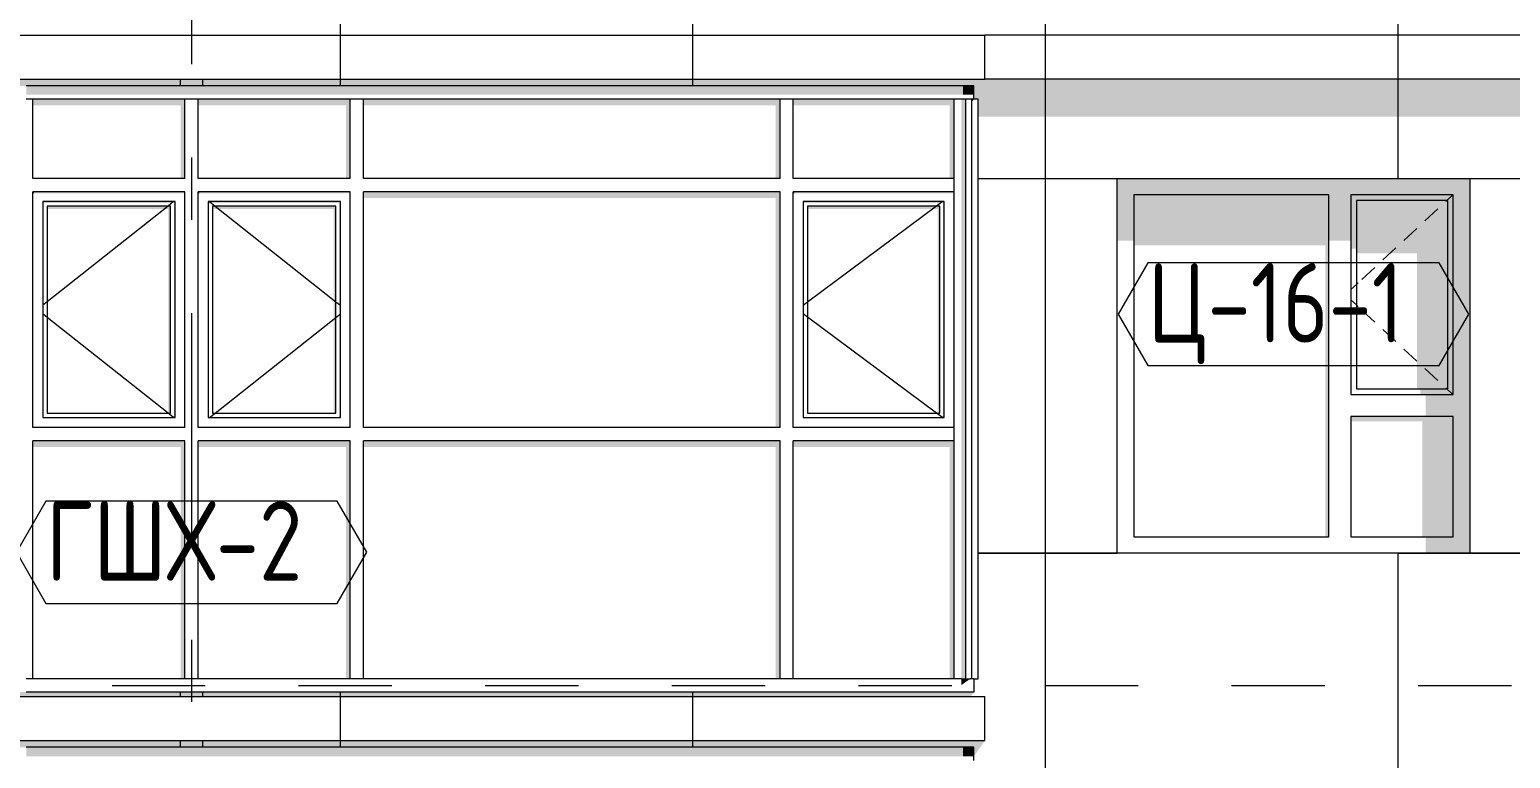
# Model space of a CAD drawing. Header units: millimetres. Extents: x 18162 to 7085488, y 72188 to 247925.
# Drawn here: x 4832705 to 4839423, y 124506 to 127812 of the extents above; entities that cross this region are included whole.
import ezdxf
from ezdxf.enums import TextEntityAlignment as Align

# ---------------------------------------------------------------- set-up
doc = ezdxf.new("R2010")
doc.units = ezdxf.units.MM
doc.header["$MEASUREMENT"] = 0
doc.linetypes.add('Dashed', pattern=[423.333333, 211.666667, -211.666667])
doc.linetypes.add('Double Dashed', pattern=[1093.611073, 529.166651, -211.666656, 141.111112, -211.666656])
for name, color, linetype in [('Archicad Windows', 7, 'Continuous'), ('Finish - Wall', 7, 'Continuous'), ('Structural - Bearing', 7, 'Continuous'), ('Structural - Grid', 7, 'Continuous')]:
    doc.layers.add(name, color=color, linetype=linetype)
doc.styles.add('GENERATED_STYLE_3', font='', dxfattribs={"width": 0.8})
doc.styles.get('GENERATED_STYLE_3').set_extended_font_data('ISOCPEUR MON')
doc.dimstyles.new('GENERATED_STYLE__15', dxfattribs={"dimtxt": 440.00001, "dimasz": 228, "dimexe": 0.18, "dimexo": 150, "dimgap": 0, "dimtad": 1, "dimdec": 0, "dimzin": 0, "dimdsep": 46, "dimtxsty": 'GENERATED_STYLE_3', "dimblk": 'ARROWHEAD_2', "dimblk1": 'ARROWHEAD_2', "dimblk2": 'ARROWHEAD_2', "dimcen": 0.09, "dimclrd": 13, "dimclre": 13, "dimclrt": 13, "dimadec": 0, "dimazin": 0, "dimtfac": 1, "dimtdec": 4, "dimtmove": 0, "dimatfit": 3, "dimfxl": 1, "dimtolj": 1, "dimtzin": 0, "dimarcsym": 0})

# ---------------------------------------------------------------- blocks, each defined once
blk = doc.blocks.new('*X1915', base_point=(4860813, 82836.7))
at = {"layer": 'Structural - Bearing', "color": 8, "linetype": 'Continuous', "lineweight": 13}
for p, q in [((4837313, 124736.7), (4837313, 122436.7)), ((4838913, 124736.7), (4838913, 124136.7)), ((4834113, 124586.7), (4834113, 124556.7)), ((4835713, 124586.7), (4835713, 124556.7)), ((4837009, 124136.7), (4837313, 124136.7)), ((4837313, 124136.7), (4837639.5, 124136.7)), ((4839239.5, 124136.7), (4840013, 124136.7)), ((4840013, 124136.7), (4840289.5, 124136.7)), ((4837313, 122436.7), (4837009, 122436.7)), ((4837009, 122436.7), (4837313, 122436.7)), ((4837313, 122436.7), (4837639.5, 122436.7)), ((4837313, 122436.7), (4837313, 121836.7)), ((4837639.5, 122436.7), (4837313, 122436.7)), ((4838913, 122436.7), (4840013, 122436.7)), ((4838913, 122436.7), (4838913, 121836.7)), ((4840013, 122436.7), (4839239.5, 122436.7)), ((4840289.5, 122436.7), (4840013, 122436.7)), ((4840013, 122436.7), (4840289.5, 122436.7)), ((4837313, 121836.7), (4837313, 121786.7)), ((4838913, 121836.7), (4838913, 121786.7)), ((4834113, 121806.7), (4834113, 121786.7)), ((4835713, 121806.7), (4835713, 121786.7))]:
    blk.add_line(p, q, dxfattribs=at)
blk = doc.blocks.new('*X1929', base_point=(4860813, 82836.7))
at = {"layer": 'Structural - Bearing', "color": 8, "linetype": 'Continuous', "lineweight": 13}
for p, q in [((4834113, 127586.7), (4834113, 127556.7)), ((4835713, 127586.7), (4835713, 127556.7)), ((4837313, 127586.7), (4837313, 125436.7)), ((4838913, 127586.7), (4838913, 127136.7)), ((4837009, 127136.7), (4837313, 127136.7)), ((4837313, 127136.7), (4837639.5, 127136.7)), ((4839239.5, 127136.7), (4840013, 127136.7)), ((4840013, 127136.7), (4840289.5, 127136.7)), ((4837313, 125436.7), (4837009, 125436.7)), ((4837009, 125436.7), (4837313, 125436.7)), ((4837313, 125436.7), (4837639.5, 125436.7)), ((4837313, 125436.7), (4837313, 124836.7)), ((4837639.5, 125436.7), (4837313, 125436.7)), ((4838913, 125436.7), (4840013, 125436.7)), ((4838913, 125436.7), (4838913, 124836.7)), ((4840013, 125436.7), (4839239.5, 125436.7)), ((4840289.5, 125436.7), (4840013, 125436.7)), ((4840013, 125436.7), (4840289.5, 125436.7)), ((4834113, 124806.7), (4834113, 124786.7)), ((4835713, 124806.7), (4835713, 124786.7)), ((4837313, 124836.7), (4837313, 124736.7)), ((4838913, 124836.7), (4838913, 124736.7))]:
    blk.add_line(p, q, dxfattribs=at)
blk = doc.blocks.new('*X1934', base_point=(4860813, 82836.7))
at = {"layer": 'Structural - Bearing', "color": 7, "linetype": 'Continuous', "lineweight": 9}
for p, q in [((4830913, 124786.7), (4830913, 124586.7)), ((4832513, 124786.7), (4832513, 124586.7)), ((4834113, 124786.7), (4834113, 124586.7)), ((4835713, 124786.7), (4835713, 124586.7))]:
    blk.add_line(p, q, dxfattribs=at)
blk = doc.blocks.new('*X1939', base_point=(4860813, 82836.7))
at = {"layer": 'Structural - Bearing', "color": 8, "linetype": 'Continuous', "lineweight": 13}
for p, q in [((4837313, 127786.7), (4837313, 127586.7)), ((4838913, 127786.7), (4838913, 127586.7))]:
    blk.add_line(p, q, dxfattribs=at)
blk = doc.blocks.new('*X1944', base_point=(4860813, 82836.7))
at = {"layer": 'Structural - Bearing', "color": 8, "linetype": 'Continuous', "lineweight": 13}
for p, q in [((4830913, 127786.7), (4830913, 127586.7)), ((4832513, 127786.7), (4832513, 127586.7)), ((4834113, 127786.7), (4834113, 127586.7)), ((4835713, 127786.7), (4835713, 127586.7))]:
    blk.add_line(p, q, dxfattribs=at)
blk = doc.blocks.new('*X1951', base_point=(4860813, 82836.7))
at = {"layer": 'Structural - Bearing', "color": 7, "linetype": 'Continuous', "lineweight": 9}
for p, q in [((4834113, 127836.7), (4834113, 127786.7)), ((4835713, 127836.7), (4835713, 127786.7)), ((4837313, 127836.7), (4837313, 127786.7)), ((4838913, 127836.7), (4838913, 127786.7))]:
    blk.add_line(p, q, dxfattribs=at)
blk = doc.blocks.new('*D2092', base_point=(4860813, 82836.7))
at = {"color": 12, "linetype": 'Continuous', "lineweight": 35}
for p, q in [((4843830.5, 133200.1), (4843530.5, 133373.3)), ((4843530.5, 127873.3), (4843830.5, 127700.1))]:
    blk.add_line(p, q, dxfattribs=at)
at = {"color": 13, "linetype": 'Continuous', "lineweight": 13}
for p, q in [((4843680.5, 133286.7), (4843680.5, 133433.4)), ((4843905.5, 133286.7), (4829939.5, 133286.7)), ((4843680.5, 127786.7), (4843680.5, 133286.7)), ((4843905.5, 127786.7), (4840559.9, 127786.7))]:
    blk.add_line(p, q, dxfattribs=at)
at = {"color": 13, "lineweight": 13, "insert": (4843808, 129983.4), "char_height": 440, "attachment_point": 7, "rotation": 90, "style": 'GENERATED_STYLE_3'}
blk.add_mtext('\\A1;{\\pql;\\fISOCPEUR MON|b0|i0|c0|p0;\\W0.800000;5,500}', dxfattribs=at)
blk = doc.blocks.new('ARROWHEAD_2')
at = {"color": 0, "linetype": 'Continuous', "lineweight": 0}
for p, q in [((-0.378, -0.655), (0.378, 0.655)), ((0, 0), (-1, 0))]:
    blk.add_line(p, q, dxfattribs=at)
blk = doc.blocks.new('*D2094', base_point=(4860813, 82836.7))
at = {"color": 12, "linetype": 'Continuous', "lineweight": 35}
for p, q in [((4844730.9, 133200.1), (4844430.9, 133373.3)), ((4844430.9, 82823.3), (4844730.9, 82650.1))]:
    blk.add_line(p, q, dxfattribs=at)
at = {"color": 13, "linetype": 'Continuous', "lineweight": 13}
for p, q in [((4844580.9, 133286.7), (4844580.9, 133433.4)), ((4844805.9, 133286.7), (4829939.5, 133286.7)), ((4844580.9, 82736.7), (4844580.9, 133286.7))]:
    blk.add_line(p, q, dxfattribs=at)
at = {"color": 13, "lineweight": 13, "insert": (4844708.4, 107335.5), "char_height": 440, "attachment_point": 7, "rotation": 90, "style": 'GENERATED_STYLE_3'}
blk.add_mtext('\\A1;{\\pql;\\fISOCPEUR MON|b0|i0|c0|p0;\\W0.800000;50,550}', dxfattribs=at)
blk = doc.blocks.new('Label_64_3', base_point=(4838439.5, 126286.7))
at = {"color": 13, "linetype": 'Continuous', "lineweight": 13, "flags": 128}
blk.add_lwpolyline([(4837644.4, 126520.9), (4837778.5, 126288.7), (4839100.6, 126288.7), (4839234.7, 126520.9), (4839100.6, 126753.2), (4837778.5, 126753.2)], close=True, dxfattribs=at)
at = {"color": 13, "lineweight": 13, "insert": (4837778.5, 126752.5), "char_height": 360, "attachment_point": 1, "style": 'GENERATED_STYLE_3'}
blk.add_mtext('\\A1;{\\pql;\\pt0,253000;\\fISOCPEUR MON|b0|i0|c0|p0;\\W0.800000;Ц-16-1\\fISOCPEUR MON|b0|i0|c0|p0;\\W0.800000;\\A1{\\H.66x;\\S^  ;}\\fISOCPEUR MON|b0|i0|c0|p0;\\W0.800000;\\fISOCPEUR MON|b0|i0|c0|p0;\\W0.800000;\\A1{\\H.66x;\\S^  ;}\\fISOCPEUR MON|b0|i0|c0|p0;\\W0.800000; \\fISOCPEUR MON|b0|i0|c0|p0;\\W0.800000;\\fISOCPEUR MON|b0|i0|c0|p0;\\W0.800000;\\fISOCPEUR MON|b0|i0|c0|p0;\\W0.800000;\\fISOCPEUR MON|b0|i0|c0|p0;\\W0.800000;\\fISOCPEUR MON|b0|i0|c0|p0;\\W0.800000;\\fISOCPEUR MON|b0|i0|c0|p0;\\W0.800000;\\fISOCPEUR MON|b0|i0|c0|p0;\\W0.800000;\\fISOCPEUR MON|b0|i0|c0|p0;\\W0.800000;\\fISOCPEUR MON|b0|i0|c0|p0;\\W0.800000;\\fISOCPEUR MON|b0|i0|c0|p0;\\W0.800000;\\fISOCPEUR MON|b0|i0|c0|p0;\\W0.800000;\\fISOCPEUR MON|b0|i0|c0|p0;\\W0.800000;\\fISOCPEUR MON|b0|i0|c0|p0;\\W0.800000;\\fISOCPEUR MON|b0|i0|c0|p0;\\W0.800000;\\fISOCPEUR MON|b0|i0|c0|p0;\\W0.800000;\\fISOCPEUR MON|b0|i0|c0|p0;\\W0.800000;\\fISOCPEUR MON|b0|i0|c0|p0;\\W0.800000;\\fISOCPEUR MON|b0|i0|c0|p0;\\W0.800000;\\fISOCPEUR MON|b0|i0|c0|p0;\\W0.800000;\\fISOCPEUR MON|b0|i0|c0|p0;\\W0.800000;\\fISOCPEUR MON|b0|i0|c0|p0;\\W0.800000;\\fISOCPEUR MON|b0|i0|c0|p0;\\W0.800000;\\fISOCPEUR MON|b0|i0|c0|p0;\\W0.800000;\\fISOCPEUR MON|b0|i0|c0|p0;\\W0.800000;\\fISOCPEUR MON|b0|i0|c0|p0;\\W0.800000;\\fISOCPEUR MON|b0|i0|c0|p0;\\W0.800000;\\fISOCPEUR MON|b0|i0|c0|p0;\\W0.800000;\\fISOCPEUR MON|b0|i0|c0|p0;\\W0.800000;\\fISOCPEUR MON|b0|i0|c0|p0;\\W0.800000;\\fISOCPEUR MON|b0|i0|c0|p0;\\W0.800000;\\fISOCPEUR MON|b0|i0|c0|p0;\\W0.800000;\\fISOCPEUR MON|b0|i0|c0|p0;\\W0.800000;\\fISOCPEUR MON|b0|i0|c0|p0;\\W0.800000;\\fISOCPEUR MON|b0|i0|c0|p0;\\W0.800000;\\fISOCPEUR MON|b0|i0|c0|p0;\\W0.800000;\\fISOCPEUR MON|b0|i0|c0|p0;\\W0.800000;\\fISOCPEUR MON|b0|i0|c0|p0;\\W0.800000;\\fISOCPEUR MON|b0|i0|c0|p0;\\W0.800000;\\fISOCPEUR MON|b0|i0|c0|p0;\\W0.800000;\\fISOCPEUR MON|b0|i0|c0|p0;\\W0.800000;\\fISOCPEUR MON|b0|i0|c0|p0;\\W0.800000;\\fISOCPEUR MON|b0|i0|c0|p0;\\W0.800000;\\fISOCPEUR MON|b0|i0|c0|p0;\\W0.800000;}', dxfattribs=at)
blk = doc.blocks.new('Label_121_3', base_point=(4833439.5, 125206.7))
at = {"color": 13, "linetype": 'Continuous', "lineweight": 13, "flags": 128}
blk.add_lwpolyline([(4832644.4, 125440.9), (4832778.5, 125208.7), (4834100.6, 125208.7), (4834234.7, 125440.9), (4834100.6, 125673.2), (4832778.5, 125673.2)], close=True, dxfattribs=at)
at = {"color": 13, "lineweight": 13, "insert": (4832778.5, 125672.5), "char_height": 360, "attachment_point": 1, "style": 'GENERATED_STYLE_3'}
blk.add_mtext('\\A1;{\\pql;\\pt0,253000;\\fISOCPEUR MON|b0|i0|c0|p0;\\W0.800000;ГШХ-2\\fISOCPEUR MON|b0|i0|c0|p0;\\W0.800000;\\A1{\\H.66x;\\S^  ;}\\fISOCPEUR MON|b0|i0|c0|p0;\\W0.800000;\\fISOCPEUR MON|b0|i0|c0|p0;\\W0.800000;\\A1{\\H.66x;\\S^  ;}\\fISOCPEUR MON|b0|i0|c0|p0;\\W0.800000; \\fISOCPEUR MON|b0|i0|c0|p0;\\W0.800000;\\fISOCPEUR MON|b0|i0|c0|p0;\\W0.800000;\\fISOCPEUR MON|b0|i0|c0|p0;\\W0.800000;\\fISOCPEUR MON|b0|i0|c0|p0;\\W0.800000;\\fISOCPEUR MON|b0|i0|c0|p0;\\W0.800000;\\fISOCPEUR MON|b0|i0|c0|p0;\\W0.800000;\\fISOCPEUR MON|b0|i0|c0|p0;\\W0.800000;\\fISOCPEUR MON|b0|i0|c0|p0;\\W0.800000;\\fISOCPEUR MON|b0|i0|c0|p0;\\W0.800000;\\fISOCPEUR MON|b0|i0|c0|p0;\\W0.800000;\\fISOCPEUR MON|b0|i0|c0|p0;\\W0.800000;\\fISOCPEUR MON|b0|i0|c0|p0;\\W0.800000;\\fISOCPEUR MON|b0|i0|c0|p0;\\W0.800000;\\fISOCPEUR MON|b0|i0|c0|p0;\\W0.800000;\\fISOCPEUR MON|b0|i0|c0|p0;\\W0.800000;\\fISOCPEUR MON|b0|i0|c0|p0;\\W0.800000;\\fISOCPEUR MON|b0|i0|c0|p0;\\W0.800000;\\fISOCPEUR MON|b0|i0|c0|p0;\\W0.800000;\\fISOCPEUR MON|b0|i0|c0|p0;\\W0.800000;\\fISOCPEUR MON|b0|i0|c0|p0;\\W0.800000;\\fISOCPEUR MON|b0|i0|c0|p0;\\W0.800000;\\fISOCPEUR MON|b0|i0|c0|p0;\\W0.800000;\\fISOCPEUR MON|b0|i0|c0|p0;\\W0.800000;\\fISOCPEUR MON|b0|i0|c0|p0;\\W0.800000;\\fISOCPEUR MON|b0|i0|c0|p0;\\W0.800000;\\fISOCPEUR MON|b0|i0|c0|p0;\\W0.800000;\\fISOCPEUR MON|b0|i0|c0|p0;\\W0.800000;\\fISOCPEUR MON|b0|i0|c0|p0;\\W0.800000;\\fISOCPEUR MON|b0|i0|c0|p0;\\W0.800000;\\fISOCPEUR MON|b0|i0|c0|p0;\\W0.800000;\\fISOCPEUR MON|b0|i0|c0|p0;\\W0.800000;\\fISOCPEUR MON|b0|i0|c0|p0;\\W0.800000;\\fISOCPEUR MON|b0|i0|c0|p0;\\W0.800000;\\fISOCPEUR MON|b0|i0|c0|p0;\\W0.800000;\\fISOCPEUR MON|b0|i0|c0|p0;\\W0.800000;\\fISOCPEUR MON|b0|i0|c0|p0;\\W0.800000;\\fISOCPEUR MON|b0|i0|c0|p0;\\W0.800000;\\fISOCPEUR MON|b0|i0|c0|p0;\\W0.800000;\\fISOCPEUR MON|b0|i0|c0|p0;\\W0.800000;\\fISOCPEUR MON|b0|i0|c0|p0;\\W0.800000;\\fISOCPEUR MON|b0|i0|c0|p0;\\W0.800000;\\fISOCPEUR MON|b0|i0|c0|p0;\\W0.800000;\\fISOCPEUR MON|b0|i0|c0|p0;\\W0.800000;}', dxfattribs=at)
blk = doc.blocks.new('Standard grid marker[372]_3', base_point=(4833439.5, 142836.7))
at = {"layer": 'Structural - Grid', "color": 13, "linetype": 'Double Dashed', "lineweight": 13, "ltscale": 2}
blk.add_line((4833439.5, 141836.7), (4833439.5, 80336.7), dxfattribs=at)
at = {"layer": 'Structural - Grid', "color": 13, "lineweight": 13, "style": 'GENERATED_STYLE_3'}
blk.add_attdef('AC_MarkerText_1', text='', height=500, rotation=360, dxfattribs=at).set_placement((4833439.5, 78986.7), align=Align.TOP_CENTER)

msp = doc.modelspace()

# ---------------------------------------------------------------- hatches: boundary and pattern name
at = {"layer": 'Archicad Windows', "linetype": 'Continuous', "lineweight": 0}
for points in [[(4837639.5, 127061.7), (4837714.5, 127061.7), (4838599.5, 127061.7), (4838699.5, 127061.7), (4839164.5, 127061.7), (4839239.5, 127061.7), (4839239.5, 127136.7), (4837639.5, 127136.7)], [(4837714.5, 127061.7), (4837639.5, 127061.7), (4837639.5, 126853.8), (4837714.5, 126853.8)], [(4838599.5, 127061.7), (4837714.5, 127061.7), (4837714.5, 126832.6), (4838584.5, 126832.6), (4838584.5, 125511.7), (4838599.5, 125511.7)], [(4838599.5, 127061.7), (4838599.5, 126853.8), (4838699.5, 126853.8), (4838699.5, 127061.7)], [(4839164.5, 127061.7), (4838699.5, 127061.7), (4838699.5, 127036.7), (4838724.5, 127036.7), (4839139.5, 127036.7), (4839164.5, 127036.7)], [(4839164.5, 126156.7), (4839164.5, 126056.7), (4839164.5, 125511.7), (4839239.5, 125511.7), (4839239.5, 127061.7), (4839164.5, 127061.7)], [(4838699.5, 127036.7), (4838699.5, 126818.5), (4838724.5, 126818.5), (4838724.5, 127036.7)], [(4839139.5, 127036.7), (4838724.5, 127036.7), (4838724.5, 126797.3), (4838999.5, 126797.3), (4838999.5, 126181.7), (4839139.5, 126181.7)], [(4839139.5, 126181.7), (4839164.5, 126181.7), (4839164.5, 127036.7), (4839139.5, 127036.7)], [(4839164.5, 126181.7), (4839014.5, 126181.7), (4839014.5, 126156.7), (4839164.5, 126156.7)], [(4839039.5, 126156.7), (4839039.5, 126056.7), (4839164.5, 126056.7), (4839164.5, 126156.7)], [(4839164.5, 126056.7), (4838699.5, 126056.7), (4838699.5, 126035.5), (4839024.5, 126035.5), (4839024.5, 125511.7), (4839164.5, 125511.7)], [(4839039.5, 125436.7), (4839239.5, 125436.7), (4839239.5, 125511.7), (4839039.5, 125511.7)]]:
    msp.add_hatch(color=49, dxfattribs=at).paths.add_polyline_path(points)
at = {"layer": 'Finish - Wall', "linetype": 'Continuous', "lineweight": 0}
for points in [[(4832689.5, 127556.7), (4832689.5, 127516), (4833439.5, 127516), (4833439.5, 127556.7)], [(4833439.5, 127556.7), (4833439.5, 127516), (4834189.5, 127516), (4834189.5, 127556.7)], [(4836139.5, 127556.7), (4834189.5, 127556.7), (4834189.5, 127516), (4836139.5, 127516)], [(4836139.5, 127556.7), (4836139.5, 127516), (4836939.5, 127516), (4836939.5, 127556.7)], [(4836989.5, 127556.7), (4836939.5, 127556.7), (4836939.5, 127516), (4836989.5, 127516)], [(4833409.5, 127496.7), (4832719.5, 127496.7), (4832719.5, 127468.4), (4833389.5, 127468.4), (4833389.5, 127136.7), (4833409.5, 127136.7)], [(4833469.5, 127496.7), (4833469.5, 127468.4), (4834139.5, 127468.4), (4834139.5, 127136.7), (4834159.5, 127136.7), (4834159.5, 127496.7)], [(4834219.5, 127496.7), (4834219.5, 127468.4), (4836089.5, 127468.4), (4836089.5, 127136.7), (4836109.5, 127136.7), (4836109.5, 127496.7)], [(4836169.5, 127468.4), (4836879.5, 127468.4), (4836879.5, 127136.7), (4836899.5, 127136.7), (4836899.5, 127496.7), (4836169.5, 127496.7)], [(4836952.4, 127496.7), (4836932.9, 127496.7), (4836932.9, 127106.7), (4836952.4, 127106.7)], [(4836979.5, 127496.7), (4836979.5, 127486), (4836980.7, 127484.3), (4836989.5, 127496.7)], [(4832726.6, 127069.6), (4832719.5, 127076.7), (4832719.5, 127069.6)], [(4833409.5, 127076.7), (4832719.5, 127076.7), (4832726.6, 127069.6), (4833402.4, 127069.6)], [(4833409.5, 127076.7), (4833402.4, 127069.6), (4833404.5, 127069.6), (4833404.5, 126011.7), (4833409.5, 126006.7)], [(4833476.6, 127069.6), (4833469.5, 127076.7), (4833469.5, 127069.6)], [(4833469.5, 127076.7), (4833476.6, 127069.6), (4834152.4, 127069.6), (4834159.5, 127076.7)], [(4834159.5, 127076.7), (4834152.4, 127069.6), (4834154.5, 127069.6), (4834154.5, 126011.7), (4834159.5, 126006.7)], [(4834219.5, 127076.7), (4834219.5, 127048.4), (4836089.5, 127048.4), (4836089.5, 126006.7), (4836109.5, 126006.7), (4836109.5, 127076.7)], [(4836176.6, 127069.6), (4836169.5, 127076.7), (4836169.5, 127069.6)], [(4836169.5, 127076.7), (4836176.6, 127069.6), (4836892.4, 127069.6), (4836899.5, 127076.7)], [(4836892.4, 127069.6), (4836894.5, 127069.6), (4836894.5, 126011.7), (4836899.5, 126006.7), (4836899.5, 127076.7)], [(4836952.4, 127106.7), (4836932.9, 127106.7), (4836932.9, 125976.7), (4836952.4, 125976.7)], [(4832764.5, 127031.7), (4832764.5, 127024.6), (4832771.6, 127024.6)], [(4832764.5, 127031.7), (4832771.6, 127024.6), (4833357.4, 127024.6), (4833364.5, 127031.7)], [(4833344.5, 127011.7), (4832784.5, 127011.7), (4832784.5, 126997.5), (4833334.5, 126997.5), (4833334.5, 126071.7), (4833344.5, 126071.7)], [(4833364.5, 127031.7), (4833357.4, 127024.6), (4833359.5, 127024.6), (4833359.5, 126056.7), (4833364.5, 126051.7)], [(4833514.5, 127031.7), (4833514.5, 127024.6), (4833521.6, 127024.6)], [(4834114.5, 127031.7), (4833514.5, 127031.7), (4833521.6, 127024.6), (4834107.4, 127024.6)], [(4834094.5, 127011.7), (4833534.5, 127011.7), (4833534.5, 126997.5), (4834084.5, 126997.5), (4834084.5, 126071.7), (4834094.5, 126071.7)], [(4834114.5, 127031.7), (4834107.4, 127024.6), (4834109.5, 127024.6), (4834109.5, 126056.7), (4834114.5, 126051.7)], [(4836214.5, 127031.7), (4836214.5, 127024.6), (4836221.6, 127024.6)], [(4836854.5, 127031.7), (4836214.5, 127031.7), (4836221.6, 127024.6), (4836847.4, 127024.6)], [(4836834.5, 127011.7), (4836234.5, 127011.7), (4836234.5, 126997.5), (4836824.5, 126997.5), (4836824.5, 126071.7), (4836834.5, 126071.7)], [(4836854.5, 127031.7), (4836847.4, 127024.6), (4836849.5, 127024.6), (4836849.5, 126056.7), (4836854.5, 126051.7)], [(4833359.5, 126051.7), (4833364.5, 126051.7), (4833359.5, 126056.7)], [(4834109.5, 126051.7), (4834114.5, 126051.7), (4834109.5, 126056.7)], [(4836849.5, 126051.7), (4836854.5, 126051.7), (4836849.5, 126056.7)], [(4833404.5, 126006.7), (4833409.5, 126006.7), (4833404.5, 126011.7)], [(4834154.5, 126011.7), (4834154.5, 126006.7), (4834159.5, 126006.7)], [(4836899.5, 126006.7), (4836894.5, 126011.7), (4836894.5, 126006.7)], [(4832719.5, 125946.7), (4832719.5, 125918.4), (4833389.5, 125918.4), (4833389.5, 124866.7), (4833409.5, 124866.7), (4833409.5, 125946.7)], [(4833469.5, 125946.7), (4833469.5, 125918.4), (4834139.5, 125918.4), (4834139.5, 124866.7), (4834159.5, 124866.7), (4834159.5, 125946.7)], [(4836109.5, 125946.7), (4834219.5, 125946.7), (4834219.5, 125918.4), (4836089.5, 125918.4), (4836089.5, 124866.7), (4836109.5, 124866.7)], [(4836169.5, 125946.7), (4836169.5, 125918.4), (4836879.5, 125918.4), (4836879.5, 124866.7), (4836899.5, 124866.7), (4836899.5, 125946.7)], [(4836952.4, 125976.7), (4836932.9, 125976.7), (4836932.9, 124866.7), (4836952.4, 124866.7)], [(4836932.9, 124866.7), (4836932.9, 124839.1), (4836939.5, 124843.8), (4836939.5, 124866.7)], [(4836971.9, 124866.7), (4836939.5, 124866.7), (4836939.5, 124843.8)], [(4832689.5, 124556.7), (4832689.5, 124516), (4833439.5, 124516), (4833439.5, 124556.7)], [(4833439.5, 124556.7), (4833439.5, 124516), (4834189.5, 124516), (4834189.5, 124556.7)], [(4834189.5, 124516), (4836139.5, 124516), (4836139.5, 124556.7), (4834189.5, 124556.7)], [(4836939.5, 124556.7), (4836139.5, 124556.7), (4836139.5, 124516), (4836939.5, 124516)], [(4836989.5, 124556.7), (4836939.5, 124556.7), (4836939.5, 124516), (4836989.5, 124516)]]:
    msp.add_hatch(color=49, dxfattribs=at).paths.add_polyline_path(points)
at = {"layer": 'Structural - Bearing', "linetype": 'Continuous', "lineweight": 0}
for points in [[(4828339.5, 127417.4), (4829503.4, 127417.4), (4828414.5, 125877.5), (4828414.5, 125677.5), (4828589.5, 125677.5), (4828589.5, 125658.2), (4828599.5, 125658.2), (4828599.5, 124736.7), (4829839.5, 124736.7), (4829839.5, 124786.7), (4833389.5, 124786.7), (4833389.5, 124806.7), (4829889.5, 124806.7), (4829889.5, 124866.7), (4829870, 124866.7), (4829870, 127496.7), (4829889.5, 127496.7), (4829889.5, 127556.7), (4833389.5, 127556.7), (4833389.5, 127586.7), (4828339.5, 127586.7)], [(4833489.5, 127586.7), (4833389.5, 127586.7), (4833389.5, 127556.7), (4833439.5, 127556.7), (4833489.5, 127556.7)], [(4833489.5, 127556.7), (4836989.5, 127556.7), (4836989.5, 127496.7), (4837009, 127496.7), (4837009, 127417.4), (4840289.5, 127417.4), (4840289.5, 127586.7), (4836149.5, 127586.7), (4833489.5, 127586.7)], [(4833389.5, 124806.7), (4833389.5, 124786.7), (4833489.5, 124786.7), (4833489.5, 124806.7), (4833439.5, 124806.7)], [(4833489.5, 124786.7), (4836975.4, 124786.7), (4836989.5, 124806.7), (4833489.5, 124806.7)], [(4828489.5, 122677.5), (4828589.5, 122677.5), (4828589.5, 122658.2), (4828599.5, 122658.2), (4828599.5, 121786.7), (4833389.5, 121786.7), (4833389.5, 121806.7), (4829889.5, 121806.7), (4829889.5, 121866.7), (4829870, 121866.7), (4829870, 124496.7), (4829889.5, 124496.7), (4829889.5, 124556.7), (4833389.5, 124556.7), (4833389.5, 124586.7), (4829839.5, 124586.7), (4829839.5, 124736.7), (4828599.5, 124736.7), (4828599.5, 123042.3), (4828589.5, 123028.2), (4828589.5, 123018.9), (4828489.5, 122877.5)], [(4833389.5, 124556.7), (4833439.5, 124556.7), (4833489.5, 124556.7), (4833489.5, 124586.7), (4833389.5, 124586.7)], [(4833489.5, 124586.7), (4833489.5, 124556.7), (4836989.5, 124556.7), (4836989.5, 124516), (4837039.5, 124586.7)]]:
    msp.add_hatch(color=49, dxfattribs=at).paths.add_polyline_path(points)
at = {"layer": 'Structural - Bearing', "linetype": 'Continuous', "lineweight": 9}
h = msp.add_hatch(dxfattribs=at)
h.set_pattern_fill('Grid_100x100_0003', style=0, pattern_type=2)
h.set_pattern_definition([(180, (4860813, 82836.7), (0, 1000), []), (90, (4860813, 82836.7), (1000, 0), [])])
h.paths.add_polyline_path([(4833489.5, 127586.7), (4833389.5, 127586.7), (4833389.5, 127556.7), (4833439.5, 127556.7), (4833489.5, 127556.7)])
h = msp.add_hatch(dxfattribs=at)
h.set_pattern_fill('Grid_100x100_0003', style=0, pattern_type=2)
h.set_pattern_definition([(180, (4860813, 82836.7), (0, 1000), []), (90, (4860813, 82836.7), (1000, 0), [])])
h.paths.add_polyline_path([(4833389.5, 124806.7), (4833389.5, 124786.7), (4833489.5, 124786.7), (4833489.5, 124806.7), (4833439.5, 124806.7)])
h = msp.add_hatch(dxfattribs=at)
h.set_pattern_fill('Grid_100x100_0003', style=0, pattern_type=2)
h.set_pattern_definition([(180, (4860813, 82836.7), (0, 1000), []), (90, (4860813, 82836.7), (1000, 0), [])])
h.paths.add_polyline_path([(4833389.5, 124556.7), (4833439.5, 124556.7), (4833489.5, 124556.7), (4833489.5, 124586.7), (4833389.5, 124586.7)])

# ---------------------------------------------------------------- linework, layer by layer
at = {"color": 8, "linetype": 'Dashed', "lineweight": 13, "ltscale": 2}
msp.add_line((4805138.5, 124836.7), (4846132, 124836.7), dxfattribs=at)
at = {"layer": 'Archicad Windows', "color": 7, "linetype": 'Continuous', "lineweight": 13}
for p, q in [((4837639.5, 127136.7), (4839239.5, 127136.7)), ((4837639.5, 125436.7), (4837639.5, 127136.7)), ((4839239.5, 127136.7), (4839239.5, 125436.7)), ((4839239.5, 125436.7), (4837639.5, 125436.7))]:
    msp.add_line(p, q, dxfattribs=at)
at = {"layer": 'Archicad Windows', "color": 7, "linetype": 'Continuous', "lineweight": 9}
for p, q in [((4837714.5, 127061.7), (4837714.5, 125511.7)), ((4838599.5, 127061.7), (4837714.5, 127061.7)), ((4838599.5, 125511.7), (4838599.5, 127061.7)), ((4838699.5, 127061.7), (4838699.5, 126156.7)), ((4839164.5, 127061.7), (4838699.5, 127061.7)), ((4839162.6, 127061.7), (4839135.6, 127036.7)), ((4839164.5, 126156.7), (4839164.5, 127061.7)), ((4838724.5, 127036.7), (4838724.5, 126181.7)), ((4839139.5, 127036.7), (4838724.5, 127036.7)), ((4839094.2, 126998.3), (4839035.5, 126943.9)), ((4839135.6, 127036.7), (4839130.9, 127032.3)), ((4839139.5, 126181.7), (4839139.5, 127036.7)), ((4838998.9, 126909.9), (4838940.2, 126855.5)), ((4838903.5, 126821.5), (4838844.9, 126767.1)), ((4838808.2, 126733.1), (4838749.5, 126678.7)), ((4838724.5, 126655.5), (4838699.5, 126632.4)), ((4838733.2, 126663.6), (4838724.5, 126655.5)), ((4838724.5, 126562.8), (4838699.5, 126586)), ((4838733.2, 126554.8), (4838724.5, 126562.8)), ((4838808.2, 126485.2), (4838749.5, 126539.6)), ((4838903.5, 126396.8), (4838844.9, 126451.2)), ((4838998.9, 126308.5), (4838940.2, 126362.9)), ((4839094.2, 126220.1), (4839035.5, 126274.5)), ((4839135.6, 126181.7), (4839130.9, 126186.1)), ((4838699.5, 126156.7), (4839164.5, 126156.7)), ((4838724.5, 126181.7), (4839139.5, 126181.7)), ((4839162.6, 126156.7), (4839135.6, 126181.7)), ((4838699.5, 126056.7), (4838699.5, 125511.7)), ((4839164.5, 126056.7), (4838699.5, 126056.7)), ((4839164.5, 125511.7), (4839164.5, 126056.7)), ((4837714.5, 125511.7), (4838599.5, 125511.7)), ((4838699.5, 125511.7), (4839164.5, 125511.7))]:
    msp.add_line(p, q, dxfattribs=at)
at = {"layer": 'Finish - Wall', "color": 7, "linetype": 'Continuous', "lineweight": 9}
for p, q in [((4833439.5, 127556.7), (4832689.5, 127556.7)), ((4834189.5, 127556.7), (4833439.5, 127556.7)), ((4836139.5, 127556.7), (4834189.5, 127556.7)), ((4836939.5, 127556.7), (4836139.5, 127556.7)), ((4836989.5, 127556.7), (4836939.5, 127556.7)), ((4836989.5, 127496.7), (4836989.5, 127556.7)), ((4832719.5, 127496.7), (4832689.5, 127496.7)), ((4833409.5, 127496.7), (4832719.5, 127496.7)), ((4832719.5, 127136.7), (4832719.5, 127496.7)), ((4833439.5, 127496.7), (4833409.5, 127496.7)), ((4833409.5, 127136.7), (4833409.5, 127496.7)), ((4833469.5, 127496.7), (4833439.5, 127496.7)), ((4834159.5, 127496.7), (4833469.5, 127496.7)), ((4833469.5, 127136.7), (4833469.5, 127496.7)), ((4834189.5, 127496.7), (4834159.5, 127496.7)), ((4834159.5, 127136.7), (4834159.5, 127496.7)), ((4834219.5, 127496.7), (4834189.5, 127496.7)), ((4836109.5, 127496.7), (4834219.5, 127496.7)), ((4834219.5, 127136.7), (4834219.5, 127496.7)), ((4836139.5, 127496.7), (4836109.5, 127496.7)), ((4836109.5, 127136.7), (4836109.5, 127496.7)), ((4836169.5, 127496.7), (4836139.5, 127496.7)), ((4836899.5, 127496.7), (4836169.5, 127496.7)), ((4836169.5, 127136.7), (4836169.5, 127496.7)), ((4836899.5, 127136.7), (4836899.5, 127496.7)), ((4836932.9, 127496.7), (4836899.5, 127496.7)), ((4836952.4, 127496.7), (4836932.9, 127496.7)), ((4836971.9, 127496.7), (4836952.4, 127496.7)), ((4836952.4, 127106.7), (4836952.4, 127496.7)), ((4836979.5, 127496.7), (4836971.9, 127496.7)), ((4836979.5, 127106.7), (4836979.5, 127496.7)), ((4836989.5, 127496.7), (4836979.5, 127496.7)), ((4837009, 127496.7), (4836989.5, 127496.7)), ((4837009, 127106.7), (4837009, 127496.7)), ((4833409.5, 127136.7), (4832719.5, 127136.7)), ((4834159.5, 127136.7), (4833469.5, 127136.7)), ((4836109.5, 127136.7), (4834219.5, 127136.7)), ((4836899.5, 127136.7), (4836169.5, 127136.7)), ((4836899.5, 127106.7), (4836899.5, 127136.7)), ((4832719.5, 126006.7), (4832719.5, 127076.7)), ((4833409.5, 127076.7), (4832719.5, 127076.7)), ((4833409.5, 126006.7), (4833409.5, 127076.7)), ((4833469.5, 126006.7), (4833469.5, 127076.7)), ((4834159.5, 127076.7), (4833469.5, 127076.7)), ((4834159.5, 126006.7), (4834159.5, 127076.7)), ((4834219.5, 126006.7), (4834219.5, 127076.7)), ((4836109.5, 127076.7), (4834219.5, 127076.7)), ((4836109.5, 126006.7), (4836109.5, 127076.7)), ((4836169.5, 126006.7), (4836169.5, 127076.7)), ((4836899.5, 127076.7), (4836169.5, 127076.7)), ((4836899.5, 127076.7), (4836899.5, 127106.7)), ((4836899.5, 126006.7), (4836899.5, 127076.7)), ((4836952.4, 125976.7), (4836952.4, 127106.7)), ((4836979.5, 125976.7), (4836979.5, 127106.7)), ((4837009, 125976.7), (4837009, 127106.7)), ((4832764.5, 127031.7), (4832764.5, 126051.7)), ((4833364.5, 127031.7), (4832764.5, 127031.7)), ((4833344.5, 127011.7), (4832784.5, 127011.7)), ((4833332.7, 127011.7), (4832784.5, 126577.3)), ((4832784.5, 127011.7), (4832784.5, 126071.7)), ((4833358, 127031.7), (4833332.7, 127011.7)), ((4833344.5, 126071.7), (4833344.5, 127011.7)), ((4833364.5, 126051.7), (4833364.5, 127031.7)), ((4833514.5, 127031.7), (4833514.5, 126051.7)), ((4834114.5, 127031.7), (4833514.5, 127031.7)), ((4833521.1, 127031.7), (4833546.3, 127011.7)), ((4834094.5, 127011.7), (4833534.5, 127011.7)), ((4833534.5, 127011.7), (4833534.5, 126071.7)), ((4833546.3, 127011.7), (4834094.5, 126577.3)), ((4834094.5, 126071.7), (4834094.5, 127011.7)), ((4834114.5, 126051.7), (4834114.5, 127031.7)), ((4836214.5, 127031.7), (4836214.5, 126051.7)), ((4836854.5, 127031.7), (4836214.5, 127031.7)), ((4836834.5, 127011.7), (4836234.5, 127011.7)), ((4836819.2, 127011.7), (4836234.5, 126575.3)), ((4836234.5, 127011.7), (4836234.5, 126071.7)), ((4836846, 127031.7), (4836819.2, 127011.7)), ((4836834.5, 126071.7), (4836834.5, 127011.7)), ((4836854.5, 126051.7), (4836854.5, 127031.7)), ((4832784.5, 126577.3), (4832764.5, 126561.5)), ((4832784.5, 126506), (4832764.5, 126521.9)), ((4834094.5, 126577.3), (4834114.5, 126561.5)), ((4834094.5, 126506), (4834114.5, 126521.9)), ((4836234.5, 126575.3), (4836214.5, 126560.3)), ((4836234.5, 126508.1), (4836214.5, 126523)), ((4833332.7, 126071.7), (4832784.5, 126506)), ((4833546.3, 126071.7), (4834094.5, 126506)), ((4836819.2, 126071.7), (4836234.5, 126508.1)), ((4832764.5, 126051.7), (4833364.5, 126051.7)), ((4832784.5, 126071.7), (4833344.5, 126071.7)), ((4833358, 126051.7), (4833332.7, 126071.7)), ((4833514.5, 126051.7), (4834114.5, 126051.7)), ((4833521.1, 126051.7), (4833546.3, 126071.7)), ((4833534.5, 126071.7), (4834094.5, 126071.7)), ((4836214.5, 126051.7), (4836854.5, 126051.7)), ((4836234.5, 126071.7), (4836834.5, 126071.7)), ((4836846, 126051.7), (4836819.2, 126071.7)), ((4833409.5, 126006.7), (4832719.5, 126006.7)), ((4834159.5, 126006.7), (4833469.5, 126006.7)), ((4836109.5, 126006.7), (4834219.5, 126006.7)), ((4836899.5, 126006.7), (4836169.5, 126006.7)), ((4836899.5, 125976.7), (4836899.5, 126006.7)), ((4832719.5, 124866.7), (4832719.5, 125946.7)), ((4833409.5, 125946.7), (4832719.5, 125946.7)), ((4833409.5, 124866.7), (4833409.5, 125946.7)), ((4833469.5, 124866.7), (4833469.5, 125946.7)), ((4834159.5, 125946.7), (4833469.5, 125946.7)), ((4834159.5, 124866.7), (4834159.5, 125946.7)), ((4834219.5, 124866.7), (4834219.5, 125946.7)), ((4836109.5, 125946.7), (4834219.5, 125946.7)), ((4836109.5, 124866.7), (4836109.5, 125946.7)), ((4836169.5, 124866.7), (4836169.5, 125946.7)), ((4836899.5, 125946.7), (4836169.5, 125946.7)), ((4836899.5, 125946.7), (4836899.5, 125976.7)), ((4836899.5, 124866.7), (4836899.5, 125946.7)), ((4836952.4, 124866.7), (4836952.4, 125976.7)), ((4836979.5, 124866.7), (4836979.5, 125976.7)), ((4837009, 124866.7), (4837009, 125976.7)), ((4832719.5, 124866.7), (4832689.5, 124866.7)), ((4833409.5, 124866.7), (4832719.5, 124866.7)), ((4833439.5, 124866.7), (4833409.5, 124866.7)), ((4833469.5, 124866.7), (4833439.5, 124866.7)), ((4834159.5, 124866.7), (4833469.5, 124866.7)), ((4834189.5, 124866.7), (4834159.5, 124866.7)), ((4834219.5, 124866.7), (4834189.5, 124866.7)), ((4836109.5, 124866.7), (4834219.5, 124866.7)), ((4836139.5, 124866.7), (4836109.5, 124866.7)), ((4836169.5, 124866.7), (4836139.5, 124866.7)), ((4836899.5, 124866.7), (4836169.5, 124866.7)), ((4836932.9, 124866.7), (4836899.5, 124866.7)), ((4836932.9, 124866.7), (4836952.4, 124866.7)), ((4836952.4, 124866.7), (4836971.9, 124866.7)), ((4836979.5, 124866.7), (4836971.9, 124866.7)), ((4836989.5, 124866.7), (4836979.5, 124866.7)), ((4836989.5, 124866.7), (4837009, 124866.7)), ((4836989.5, 124866.7), (4836989.5, 124806.7)), ((4833439.5, 124806.7), (4832689.5, 124806.7)), ((4834189.5, 124806.7), (4833439.5, 124806.7)), ((4836139.5, 124806.7), (4834189.5, 124806.7)), ((4836939.5, 124806.7), (4836139.5, 124806.7)), ((4836989.5, 124806.7), (4836939.5, 124806.7)), ((4833439.5, 124556.7), (4832689.5, 124556.7)), ((4834189.5, 124556.7), (4833439.5, 124556.7)), ((4836139.5, 124556.7), (4834189.5, 124556.7)), ((4836939.5, 124556.7), (4836139.5, 124556.7)), ((4836989.5, 124556.7), (4836939.5, 124556.7)), ((4836989.5, 124496.7), (4836989.5, 124556.7))]:
    msp.add_line(p, q, dxfattribs=at)
at = {"layer": 'Structural - Bearing', "color": 7, "linetype": 'Continuous', "lineweight": 13}
for p, q in [((4829764.5, 127786.7), (4837039.5, 127786.7)), ((4840209.9, 127786.7), (4837039.5, 127786.7)), ((4837039.5, 127586.7), (4837039.5, 127786.7)), ((4829764.5, 127586.7), (4837039.5, 127586.7)), ((4833389.5, 127556.7), (4833389.5, 127586.7)), ((4833489.5, 127586.7), (4833489.5, 127556.7)), ((4840209.9, 127586.7), (4837039.5, 127586.7)), ((4829839.5, 124786.7), (4837039.5, 124786.7)), ((4833389.5, 124786.7), (4833389.5, 124806.7)), ((4833489.5, 124806.7), (4833489.5, 124786.7)), ((4837039.5, 124586.7), (4837039.5, 124786.7)), ((4829839.5, 124586.7), (4837039.5, 124586.7)), ((4833389.5, 124556.7), (4833389.5, 124586.7)), ((4833489.5, 124586.7), (4833489.5, 124556.7))]:
    msp.add_line(p, q, dxfattribs=at)

# ---------------------------------------------------------------- block references
at = {"color": 12, "linetype": 'Continuous', "lineweight": 13}
for name, p in [('Label_64_3', (4838439.5, 126286.7)), ('Label_121_3', (4833439.5, 125206.7))]:
    msp.add_blockref(name, p, dxfattribs=at)
at = {"layer": 'Structural - Bearing', "lineweight": 0}
for name in ['*X1951', '*X1944', '*X1939', '*X1929', '*X1934', '*X1915']:
    msp.add_blockref(name, (4860813, 82836.7), dxfattribs=at)
at = {"layer": 'Structural - Grid', "color": 13, "linetype": 'Continuous', "lineweight": 13}
msp.add_blockref('Standard grid marker[372]_3', (4833439.5, 142836.7), dxfattribs=at)

# ---------------------------------------------------------------- dimensions: what is measured, and where the dimension line sits
at = {"color": 13, "linetype": 'Continuous', "lineweight": 13}
for base, p1, picture, middle in [((4843680.5, 133286.7), (4840409.9, 127786.7), '*D2092', (4843372.5, 130720.4)), ((4844580.9, 133286.7), (4840289.5, 82736.7), '*D2094', (4844272.9, 108239.9))]:
    dim = msp.add_linear_dim(base=base, p1=p1, p2=(4829789.5, 133286.7), angle=90, dimstyle='GENERATED_STYLE__15', dxfattribs=at)
    dim.commit()
    dim.dimension.update_dxf_attribs({"geometry": picture, "text_midpoint": middle, "dimtype": 160, "text_rotation": 90})

doc.saveas('drawing.dxf')
